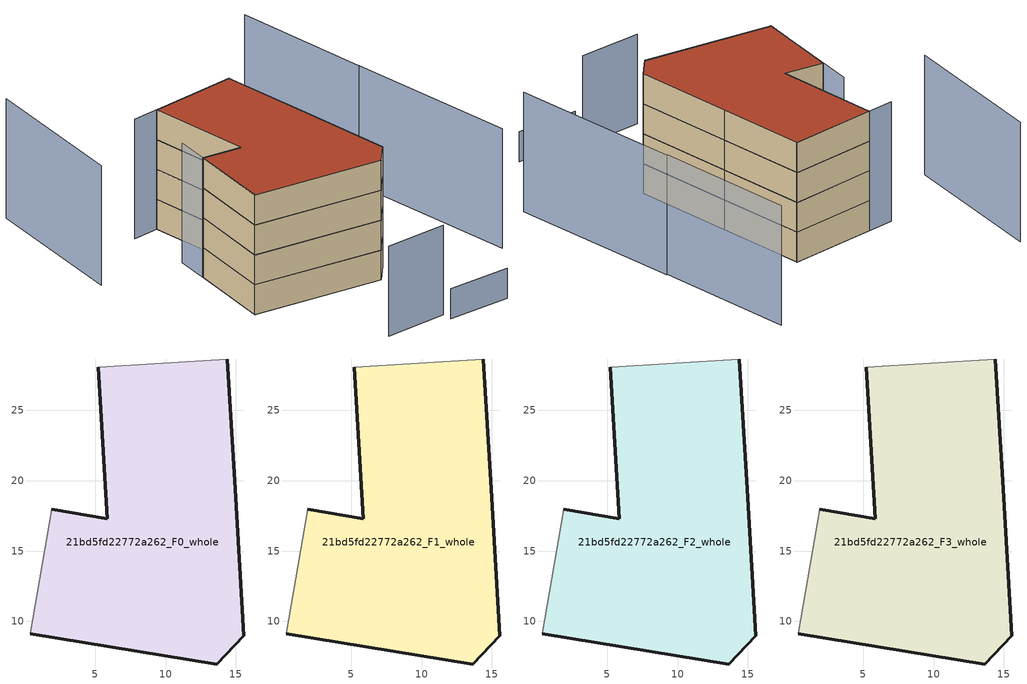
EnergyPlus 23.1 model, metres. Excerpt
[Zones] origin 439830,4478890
21bd5fd22772a262_F0_whole
 floor ground (EU_floor_Construction): 13.65,6.97 15.57,8.96 14.95,19.39 14.38,28.65 5.23,28.08 5.86,17.3 1.91,17.96 0.38,9.13 z0
 wall outside (EU_wall_Construction): 1.91,17.96 5.86,17.3 5.23,28.08 / 14.38,28.65 14.95,19.39 15.57,8.96 13.65,6.97 0.38,9.13 z0:3
 wall adiabatic (EU_wall_Construction): 5.23,28.08 14.38,28.65 / 0.38,9.13 1.91,17.96 z0:3
21bd5fd22772a262_F1_whole
 floor to 21bd5fd22772a262_F0_whole (EU_floor_Construction): 13.65,6.97 15.57,8.96 14.95,19.39 14.38,28.65 5.23,28.08 5.86,17.3 1.91,17.96 0.38,9.13 z3
 wall outside (EU_wall_Construction): 1.91,17.96 5.86,17.3 5.23,28.08 / 14.38,28.65 14.95,19.39 15.57,8.96 13.65,6.97 0.38,9.13 z3:6
 wall adiabatic (EU_wall_Construction): 5.23,28.08 14.38,28.65 / 0.38,9.13 1.91,17.96 z3:6
21bd5fd22772a262_F2_whole
 floor to 21bd5fd22772a262_F1_whole (EU_floor_Construction): 13.65,6.97 15.57,8.96 14.95,19.39 14.38,28.65 5.23,28.08 5.86,17.3 1.91,17.96 0.38,9.13 z6
 wall outside (EU_wall_Construction): 1.91,17.96 5.86,17.3 5.23,28.08 / 14.38,28.65 14.95,19.39 15.57,8.96 13.65,6.97 0.38,9.13 z6:9
 wall adiabatic (EU_wall_Construction): 5.23,28.08 14.38,28.65 / 0.38,9.13 1.91,17.96 z6:9
21bd5fd22772a262_F3_whole
 floor to 21bd5fd22772a262_F2_whole (EU_floor_Construction): 13.65,6.97 15.57,8.96 14.95,19.39 14.38,28.65 5.23,28.08 5.86,17.3 1.91,17.96 0.38,9.13 z9
 wall outside (EU_wall_Construction): 1.91,17.96 5.86,17.3 5.23,28.08 / 14.38,28.65 14.95,19.39 15.57,8.96 13.65,6.97 0.38,9.13 z9:12
 wall adiabatic (EU_wall_Construction): 5.23,28.08 14.38,28.65 / 0.38,9.13 1.91,17.96 z9:12
 roof outside (EU_roof_Construction): 14.38,28.65 14.95,19.39 15.57,8.96 13.65,6.97 0.38,9.13 1.91,17.96 5.86,17.3 5.23,28.08 z12
shading: 13.12,-3.12 19.69,-3.31 z0:3; 6.63,-2.1 13.17,-2.04 z0:9; 26.09,4.66 24.89,22.84 / 2.47,21.38 0.47,9.11 / 24.8,22.82 23.91,37.41 / -3.5,38.69 -6.05,22.74 / 14.38,28.63 2.46,27.92 z0:12
[Building]
EU S2 Campaign: North Axis=0; Terrain=City; Solar Distribution=FullExterior
[Site:Location]
Madrid: Latitude=40.5; Longitude=-3.5; Time Zone=1; Elevation=609
[SizingPeriod:WeatherFileDays]
AnnualSizingPeriod: Begin Month=1; Begin Day of Month=1; End Month=12; End Day of Month=31; Day of Week for Start Day=Monday; Use Weather File Daylight Saving Period=No; Use Weather File Rain and Snow Indicators=No
[MATERIAL]
EU_InternalMass_Material: Roughness=MediumRough; Thickness=0.1; Conductivity=1; Density=1800; Specific Heat=900; Thermal Absorptance=0.9; Solar Absorptance=0.7; Visible Absorptance=0.7
[MATERIAL:NOMASS] Roughness=MediumRough; Thermal Absorptance=0.9; Solar Absorptance=0.7; Visible Absorptance=0.7
Name | Thermal Resistance
EU_wall_NoMass | 0.459673
EU_roof_NoMass | 0.495815
EU_floor_NoMass | 0.788942
[CONSTRUCTION]
EU_wall_Construction: EU_wall_NoMass
EU_roof_Construction: EU_roof_NoMass
EU_floor_Construction: EU_floor_NoMass
EU_InternalMass_Construction: EU_InternalMass_Material
[ZONE] Type=1; Multiplier=1; Ceiling Height=autocalculate; Volume=707.839; Floor Area=autocalculate; Part of Total Floor Area=Yes
21bd5fd22772a262_F0_whole; 21bd5fd22772a262_F1_whole; 21bd5fd22772a262_F2_whole; 21bd5fd22772a262_F3_whole
[INTERNALMASS] Construction=EU_InternalMass_Construction; Surface Area=235.953
Name | Zone or ZoneList
21bd5fd22772a262_F0_whole_EU_InternalMass | 21bd5fd22772a262_F0_whole
21bd5fd22772a262_F1_whole_EU_InternalMass | 21bd5fd22772a262_F1_whole
21bd5fd22772a262_F2_whole_EU_InternalMass | 21bd5fd22772a262_F2_whole
21bd5fd22772a262_F3_whole_EU_InternalMass | 21bd5fd22772a262_F3_whole
[OTHEREQUIPMENT] Fuel Type=Electricity; Design Level Calculation Method=Watts/Area; Power per Zone Floor Area=1; Fraction Latent=0; Fraction Radiant=0; Fraction Lost=0; Carbon Dioxide Generation Rate=0; EndUse Subcategory=EU_Step8_InternalGains
Name | Zone or ZoneList or Space or SpaceList | Schedule
EU_Step8_InternalGain_21bd5fd22772a262_F0_whole_f000 | 21bd5fd22772a262_F0_whole | EU_Step8_GainSchedule_21bd5fd22772a262_F0_whole_f000
EU_Step8_InternalGain_21bd5fd22772a262_F1_whole_f000 | 21bd5fd22772a262_F1_whole | EU_Step8_GainSchedule_21bd5fd22772a262_F1_whole_f000
EU_Step8_InternalGain_21bd5fd22772a262_F2_whole_f000 | 21bd5fd22772a262_F2_whole | EU_Step8_GainSchedule_21bd5fd22772a262_F2_whole_f000
EU_Step8_InternalGain_21bd5fd22772a262_F3_whole_f000 | 21bd5fd22772a262_F3_whole | EU_Step8_GainSchedule_21bd5fd22772a262_F3_whole_f000
[ZONEVENTILATION:DESIGNFLOWRATE] Schedule=EU_AlwaysOn; Design Flow Rate Calculation Method=AirChanges/Hour; Air Changes per Hour=0.719161; Ventilation Type=Natural; Fan Pressure Rise=0; Fan Total Efficiency=1; Constant Term Coefficient=1; Temperature Term Coefficient=0; Velocity Term Coefficient=0; Velocity Squared Term Coefficient=0; Minimum Indoor Temperature=-100; Maximum Indoor Temperature=100; Delta Temperature=-100; Minimum Outdoor Temperature=-100; Maximum Outdoor Temperature=100; Maximum Wind Speed=40
Name | Zone or ZoneList or Space or SpaceList
EU_ConstantAir_21bd5fd22772a262_F0_whole | 21bd5fd22772a262_F0_whole
EU_ConstantAir_21bd5fd22772a262_F1_whole | 21bd5fd22772a262_F1_whole
EU_ConstantAir_21bd5fd22772a262_F2_whole | 21bd5fd22772a262_F2_whole
EU_ConstantAir_21bd5fd22772a262_F3_whole | 21bd5fd22772a262_F3_whole
[HVACTEMPLATE:THERMOSTAT] Constant Heating Setpoint=20; Constant Cooling Setpoint=50
EU_HeatOnly_21bd5fd22772a262_F0_whole; EU_HeatOnly_21bd5fd22772a262_F1_whole; EU_HeatOnly_21bd5fd22772a262_F2_whole; EU_HeatOnly_21bd5fd22772a262_F3_whole
[HVACTEMPLATE:ZONE:IDEALLOADSAIRSYSTEM] System Availability Schedule=EU_AlwaysOn; Maximum Heating Supply Air Temperature=50; Minimum Cooling Supply Air Temperature=13; Maximum Heating Supply Air Humidity Ratio=0.0156; Minimum Cooling Supply Air Humidity Ratio=0.0077; Heating Limit=NoLimit; Cooling Limit=NoLimit; Heating Availability Schedule=EU_AlwaysOn; Cooling Availability Schedule=EU_CoolingOff; Dehumidification Control Type=ConstantSensibleHeatRatio; Cooling Sensible Heat Ratio=0.7; Dehumidification Setpoint=60; Humidification Control Type=None; Humidification Setpoint=30; Outdoor Air Method=None; Outdoor Air Flow Rate per Person=0.00944; Outdoor Air Flow Rate per Zone Floor Area=0; Outdoor Air Flow Rate per Zone=0; Demand Controlled Ventilation Type=None; Outdoor Air Economizer Type=NoEconomizer; Heat Recovery Type=None; Sensible Heat Recovery Effectiveness=0.7; Latent Heat Recovery Effectiveness=0.65
Name | Template Thermostat
21bd5fd22772a262_F0_whole | EU_HeatOnly_21bd5fd22772a262_F0_whole
21bd5fd22772a262_F1_whole | EU_HeatOnly_21bd5fd22772a262_F1_whole
21bd5fd22772a262_F2_whole | EU_HeatOnly_21bd5fd22772a262_F2_whole
21bd5fd22772a262_F3_whole | EU_HeatOnly_21bd5fd22772a262_F3_whole
[SIZING:ZONE] Zone Cooling Design Supply Air Temperature Input Method=SupplyAirTemperature; Zone Cooling Design Supply Air Temperature=13; Zone Heating Design Supply Air Temperature Input Method=SupplyAirTemperature; Zone Heating Design Supply Air Temperature=50; Zone Cooling Design Supply Air Humidity Ratio=0.008; Zone Heating Design Supply Air Humidity Ratio=0.008; Cooling Design Air Flow Method=DesignDay; Cooling Design Air Flow Rate=0; Cooling Minimum Air Flow per Zone Floor Area=0.000762; Cooling Minimum Air Flow=0; Cooling Minimum Air Flow Fraction=0.2; Heating Design Air Flow Method=DesignDay; Heating Design Air Flow Rate=0; Heating Maximum Air Flow per Zone Floor Area=0.002032; Heating Maximum Air Flow=0.141576; Heating Maximum Air Flow Fraction=0.3; Account for Dedicated Outdoor Air System=No; Dedicated Outdoor Air System Control Strategy=NeutralSupplyAir; Dedicated Outdoor Air Low Setpoint Temperature for Design=autosize; Dedicated Outdoor Air High Setpoint Temperature for Design=autosize; Zone Load Sizing Method=Sensible Load Only No Latent Load; Zone Latent Cooling Design Supply Air Humidity Ratio Input Method=HumidityRatioDifference; Zone Cooling Design Supply Air Humidity Ratio Difference=0.005; Zone Latent Heating Design Supply Air Humidity Ratio Input Method=HumidityRatioDifference; Zone Humidification Design Supply Air Humidity Ratio Difference=0.005
21bd5fd22772a262_F0_whole; 21bd5fd22772a262_F1_whole; 21bd5fd22772a262_F2_whole; 21bd5fd22772a262_F3_whole
[SCHEDULE:CONSTANT]
Name | Hourly Value
EU_AlwaysOn | 1
EU_CoolingOff | 0
[SCHEDULE:FILE] Column Number=1; Rows to Skip at Top=0; Number of Hours of Data=8760; Column Separator=Comma; Interpolate to Timestep=No; Minutes per Item=60; Adjust Schedule for Daylight Savings=Yes
Name | File
EU_Step8_GainSchedule_21bd5fd22772a262_F0_whole_f000 | ../../schedules/21bd5fd22772a262/21bd5fd22772a262_F0_whole_f000_gain.csv
EU_Step8_GainSchedule_21bd5fd22772a262_F1_whole_f000 | ../../schedules/21bd5fd22772a262/21bd5fd22772a262_F1_whole_f000_gain.csv
EU_Step8_GainSchedule_21bd5fd22772a262_F2_whole_f000 | ../../schedules/21bd5fd22772a262/21bd5fd22772a262_F2_whole_f000_gain.csv
EU_Step8_GainSchedule_21bd5fd22772a262_F3_whole_f000 | ../../schedules/21bd5fd22772a262/21bd5fd22772a262_F3_whole_f000_gain.csv
